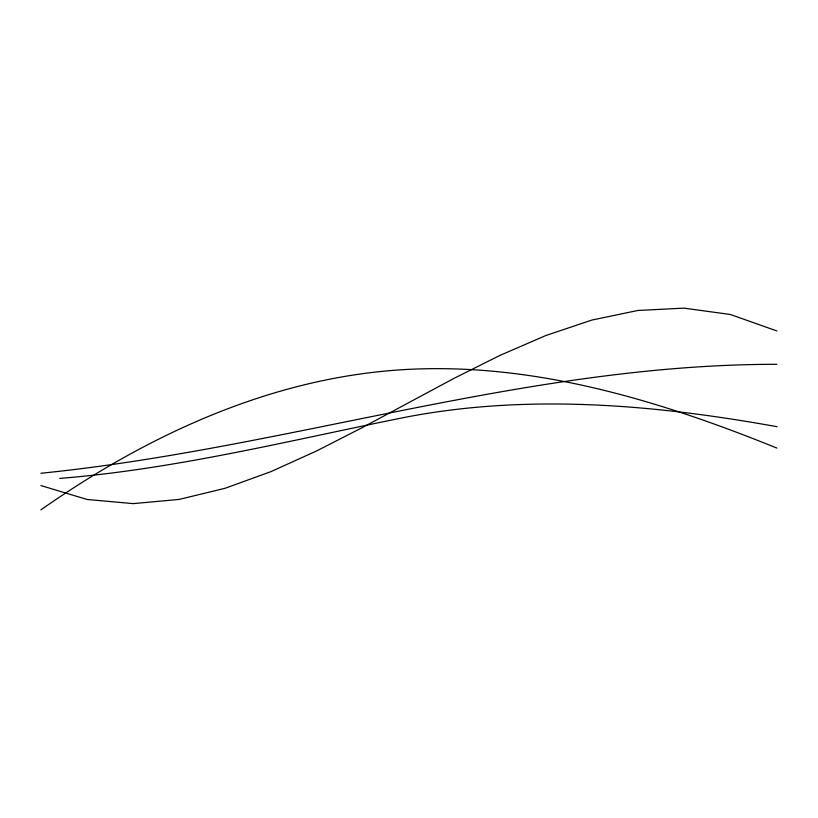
<?xml version="1.0" encoding="UTF-8"?>
<svg xmlns="http://www.w3.org/2000/svg" width="818" height="818" viewBox="0 0 818 818"><rect width="100%" height="100%" fill="white"/><g stroke="black" fill="none" stroke-linecap="round" stroke-linejoin="round"><path stroke-width="1.23" d="M40.9 509.859C152.066 431.914 281.637 373.018 419.205 368.938C542.958 365.022 663.388 402.119 776.875 448.08M40.9 473.264C287.926 448.264 527.068 364.143 776.875 364.307M59.775 478.418C176.586 468.99 290.349 440.319 404.91 417.344C528.019 393.509 654.625 404.634 777.1 426.71M40.9 485.555L87.107 499.481L133.201 503.622L179.183 499.42L225.073 488.285L270.911 471.638L316.709 450.902L362.476 427.497L454.041 378.345L499.87 355.441L545.77 335.554L591.741 320.094L637.815 310.482L684.022 308.141L730.362 314.49L776.875 330.953"/></g></svg>
